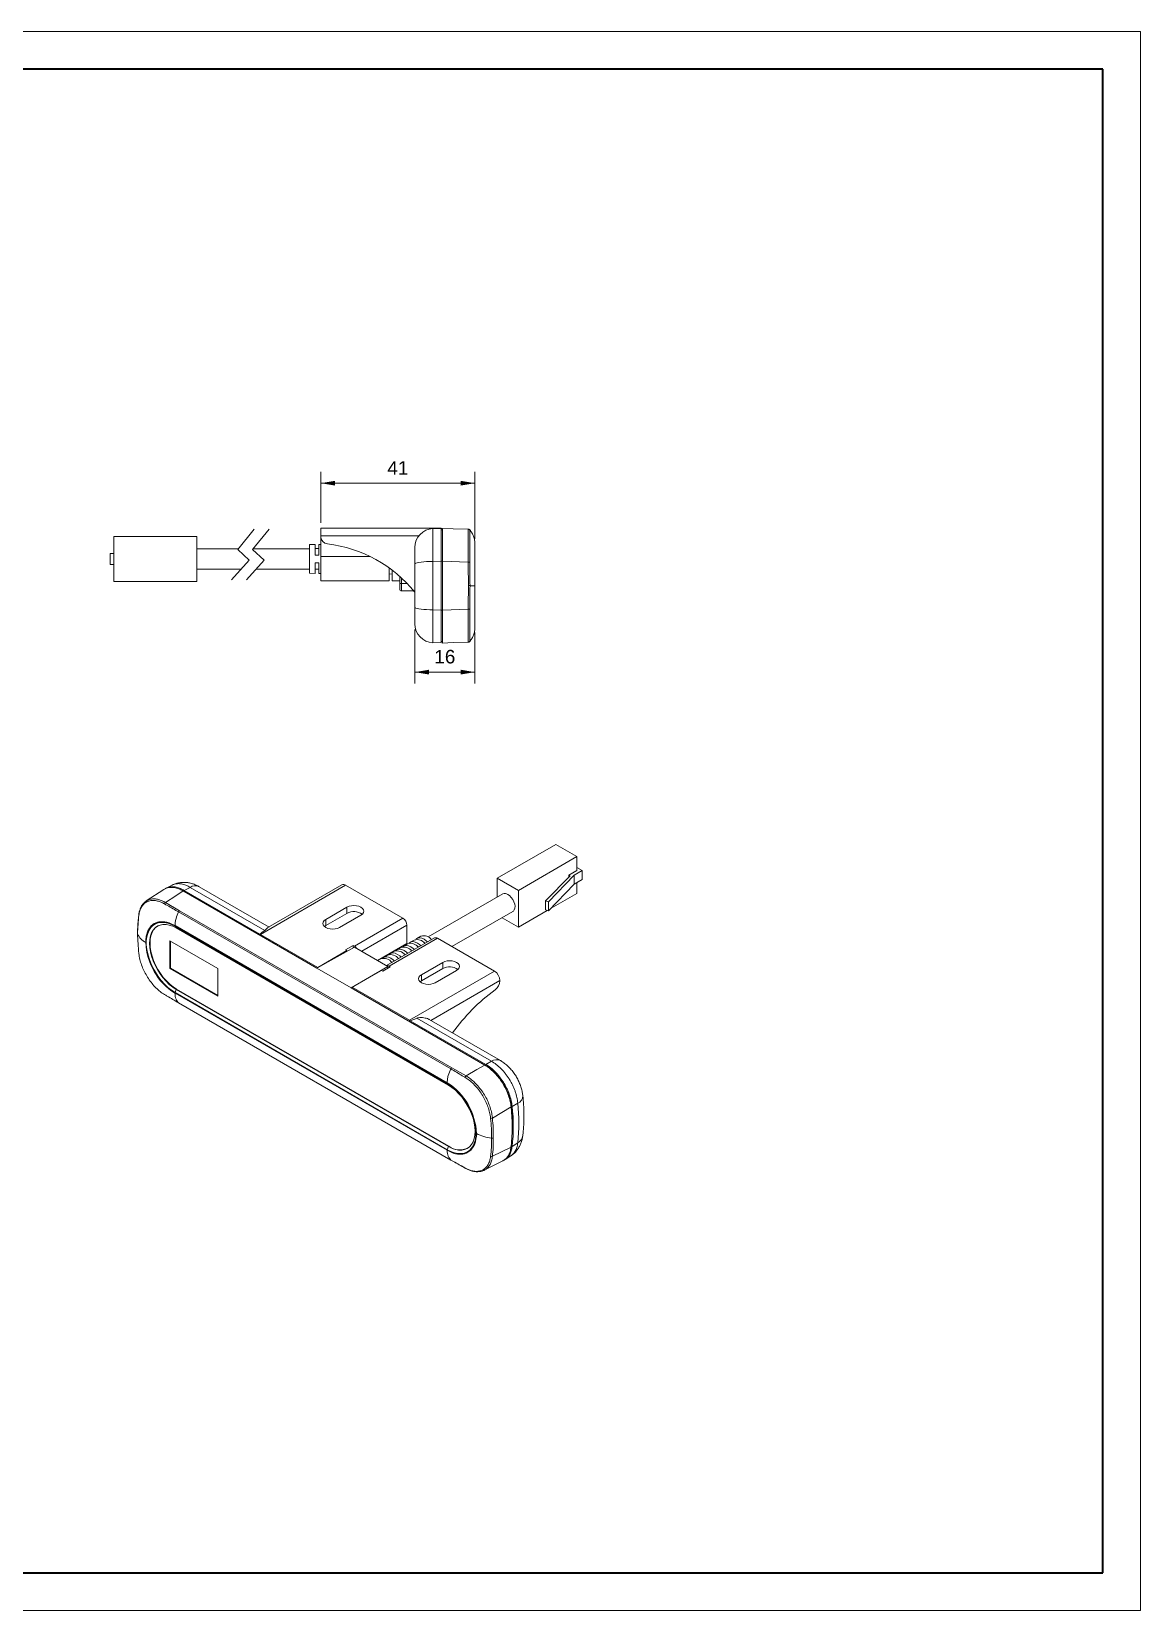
# Model space of a CAD drawing. Header units: millimetres. Extents: x -297 to 297, y -210 to 210.
# Drawn here: x 2.1 to 297, y -210 to 210 of the extents above; entities that cross this region are included whole.
import ezdxf

# ---------------------------------------------------------------- set-up
doc = ezdxf.new("R2010")
doc.units = ezdxf.units.MM
doc.layers.get('0').update_dxf_attribs({"lineweight": 20})
doc.layers.add('粗实线层', color=7, linetype='Continuous', lineweight=35)
doc.layers.add('细实线层', color=7, linetype='Continuous', lineweight=18)
doc.styles.add('标准', font='')
doc.styles.get('标准').set_extended_font_data('arial')
doc.dimstyles.new('标准$0', dxfattribs={"dimscale": 1.5, "dimtxt": 2.4, "dimasz": 2.5, "dimexe": 2, "dimexo": 1, "dimgap": 1.5, "dimtad": 1, "dimdec": 1, "dimdsep": 46, "dimtxsty": '标准', "dimcen": 2.5, "dimdle": 5, "dimclre": 256, "dimclrt": 7, "dimadec": 0, "dimazin": 0, "dimtfac": 0.714286, "dimtdec": 1, "dimtmove": 0, "dimatfit": 3, "dimfxl": 0, "dimtolj": 1, "dimarcsym": 0})

# ---------------------------------------------------------------- blocks, each defined once
blk = doc.blocks.new('*X7')
at = {"linetype": 'Continuous'}
for points in [[(79, 89.86), (82.75, 90.49), (82.75, 89.24)], [(120, 89.86), (116.25, 90.49), (116.25, 89.24)]]:
    blk.add_hatch(color=0, dxfattribs=at).paths.add_polyline_path(points, flags=0)
for p, q in [((79, 79.36), (79, 92.86)), ((120, 75.1), (120, 92.86))]:
    blk.add_line(p, q, dxfattribs=at)
at = {"color": 0, "linetype": 'Continuous'}
blk.add_line((79, 89.86), (120, 89.86), dxfattribs=at)
at = {"color": 7, "insert": (99.5, 93.92), "char_height": 3.6, "width": 9.2085, "attachment_point": 5, "style": '标准'}
blk.add_mtext('41', dxfattribs=at)
blk = doc.blocks.new('*X8')
at = {"linetype": 'Continuous'}
for points in [[(104, 39.6), (107.75, 40.23), (107.75, 38.98)], [(120, 39.6), (116.25, 40.23), (116.25, 38.98)]]:
    blk.add_hatch(color=0, dxfattribs=at).paths.add_polyline_path(points, flags=0)
for p, q in [((104, 50.93), (104, 36.6)), ((120, 50.1), (120, 36.6))]:
    blk.add_line(p, q, dxfattribs=at)
at = {"color": 0, "linetype": 'Continuous'}
blk.add_line((104, 39.6), (120, 39.6), dxfattribs=at)
at = {"color": 7, "insert": (112, 43.69), "char_height": 3.6, "width": 9.6366, "attachment_point": 5, "style": '标准'}
blk.add_mtext('16', dxfattribs=at)
blk = doc.blocks.new('$CAXA_FRAME_13B17AC1$')
at = {"layer": '粗实线层'}
for p, q in [((287, 200), (-287, 200)), ((287, -200), (287, 200)), ((-287, -200), (287, -200))]:
    blk.add_line(p, q, dxfattribs=at)
at = {"layer": '细实线层'}
for p, q in [((297, 210), (-297, 210)), ((297, -210), (297, 210)), ((-297, -210), (297, -210))]:
    blk.add_line(p, q, dxfattribs=at)

msp = doc.modelspace()

# ---------------------------------------------------------------- linework, layer by layer
at = {"color": 7, "linetype": 'Continuous', "lineweight": 15}
for p, q in [((24, 63.7), (24, 75.7)), ((24, 75.7), (46, 75.7)), ((46, 63.7), (46, 75.7)), ((79, 77.86), (111, 77.86)), ((79, 75.86), (79, 77.86)), ((105.07, 75.86), (79, 75.86)), ((79, 75.69), (79, 75.86)), ((108.83, 77.77), (111, 77.85)), ((111, 77.85), (111.4, 77.85)), ((111, 77.85), (111, 69.13)), ((111, 77.46), (111.4, 77.46)), ((111.4, 77.85), (111.4, 69.13)), ((111.4, 77.46), (111.4, 69.09)), ((57.07, 72.4), (46, 72.4)), ((76, 72.4), (61.01, 72.4)), ((77.5, 73.53), (76, 73.51)), ((76, 73.51), (76, 65.9)), ((77.5, 70.7), (77.5, 73.53)), ((78.5, 72.45), (77.5, 72.45)), ((79, 73.54), (78.5, 73.53)), ((78.5, 70.7), (78.5, 73.53)), ((79, 70.36), (79, 75.36)), ((79.03, 75.36), (79, 75.36)), ((104, 72.78), (104, 68.41)), ((120, 73.6), (120, 62.6)), ((23, 71.2), (23, 68.2)), ((24, 71.2), (23, 71.2)), ((24, 68.2), (23, 68.2)), ((77.5, 70.7), (78.5, 70.7)), ((77.5, 68.7), (77.5, 65.88)), ((78.5, 68.7), (77.5, 68.7)), ((78.5, 68.7), (78.5, 65.87)), ((79, 63.86), (79, 70.36)), ((92.13, 70.36), (79, 70.36)), ((97.2, 67.32), (97.2, 63.86)), ((104, 56.8), (104, 68.41)), ((111, 69.13), (108.83, 69.03)), ((108.83, 69.03), (108.83, 56.17)), ((111, 69.13), (111, 56.08)), ((111, 69.09), (111.4, 69.09)), ((111.4, 56.07), (111.4, 69.13)), ((118.22, 68.85), (111.4, 69.13)), ((24, 63.7), (46, 63.7)), ((46, 67), (57.83, 67)), ((61.77, 67), (76, 67)), ((76, 65.9), (77.5, 65.88)), ((77.5, 66.95), (78.5, 66.95)), ((78.5, 65.87), (79, 65.87)), ((79, 63.86), (97.2, 63.86)), ((97.2, 65.71), (98, 65.7)), ((98, 63.9), (98, 66.72)), ((98, 63.9), (100, 63.9)), ((100, 63.2), (100, 65.07)), ((100.5, 63.2), (100, 63.2)), ((100, 61.7), (100, 63.2)), ((100.5, 64.62), (100.5, 63.2)), ((100.5, 63.2), (100.5, 61.2)), ((100.5, 63.2), (101.94, 63.2)), ((103.5, 61.2), (100.5, 61.2)), ((103.5, 61.2), (103.5, 61.47)), ((118.69, 62.6), (120, 62.6)), ((120, 51.6), (120, 62.6)), ((104, 56.8), (104, 52.43)), ((108.83, 56.17), (111, 56.08)), ((111, 56.12), (111.4, 56.12)), ((111, 56.08), (111, 47.36)), ((111.4, 56.07), (118.22, 56.36)), ((111.4, 56.07), (111.4, 47.35)), ((111, 47.36), (108.83, 47.44)), ((111, 47.75), (111.4, 47.75)), ((141.48, -6.21), (125.93, -15.19)), ((141.48, -6.21), (147.14, -9.47)), ((147.14, -9.47), (131.58, -18.45)), ((147.14, -9.47), (147.14, -13.15)), ((147.14, -12.33), (148.55, -13.15)), ((125.93, -15.19), (131.58, -18.45)), ((125.93, -20.23), (125.93, -15.19)), ((138.73, -21.21), (145.37, -14.57)), ((146.43, -14.37), (139.61, -21.49)), ((145.02, -14.37), (147.14, -13.15)), ((145.02, -14.37), (145.02, -14.93)), ((145.37, -14.57), (145.02, -14.37)), ((148.55, -13.15), (146.43, -14.37)), ((146.43, -14.37), (146.43, -16.82)), ((148.55, -15.59), (146.43, -16.82)), ((147.14, -16.41), (147.14, -19.27)), ((148.55, -13.15), (148.55, -15.59)), ((37.26, -18.22), (32.6, -21.27)), ((39.49, -17.04), (37.86, -17.86)), ((42.68, -18.76), (42.01, -18.44)), ((42.41, -18.61), (77.98, -39.15)), ((42.68, -18.76), (42.67, -18.76)), ((77.99, -39.14), (42.68, -18.76)), ((44.27, -17.65), (42.69, -18.45)), ((62.83, -30.07), (42.69, -18.45)), ((64.11, -29.1), (44.27, -17.65)), ((65.23, -28.2), (46.65, -17.47)), ((85.62, -17.1), (62.99, -30.16)), ((84.62, -17), (64.94, -28.36)), ((85.62, -17.1), (100.82, -25.87)), ((127.4, -19.38), (107.53, -30.85)), ((131.58, -18.45), (131.58, -28.25)), ((146.43, -16.82), (139.61, -23.94)), ((147.14, -19.27), (140.3, -23.22)), ((30.59, -24.98), (30.59, -24.97)), ((37.73, -21.68), (41.45, -23.87)), ((113.59, -65.97), (41.18, -24.17)), ((41.45, -23.87), (113.84, -65.66)), ((85.97, -22.93), (80.32, -26.2)), ((80.32, -27.83), (85.97, -24.57)), ((83.99, -28.32), (89.65, -25.06)), ((85.97, -24.57), (85.97, -22.93)), ((113.89, -33.42), (130.1, -24.06)), ((139.25, -23.83), (131.58, -28.25)), ((139.61, -21.49), (138.73, -21.21)), ((138.73, -21.21), (138.73, -23.66)), ((139.61, -23.94), (138.73, -23.66)), ((139.61, -21.49), (139.61, -23.94)), ((35.75, -27.86), (35.65, -27.92)), ((40.23, -27.84), (112.63, -69.64)), ((40.23, -28), (112.63, -69.8)), ((40.23, -28), (40.55, -28.46)), ((112.96, -70.26), (40.55, -28.46)), ((79.97, -28.08), (80.32, -27.83)), ((80.32, -27.83), (80.32, -26.2)), ((87.95, -33.3), (100.82, -25.87)), ((101.88, -27.71), (89.88, -34.64)), ((101.88, -27.71), (101.88, -32.61)), ((131.58, -28.25), (127.21, -25.73)), ((51.61, -39.23), (38.88, -31.88)), ((38.88, -31.88), (38.88, -39.23)), ((39.02, -31.96), (39.02, -39.15)), ((62.99, -30.16), (78.2, -38.94)), ((87.94, -33.52), (77.98, -39.15)), ((87.6, -33.1), (85.62, -34.24)), ((87.95, -33.3), (87.6, -33.1)), ((87.6, -33.1), (87.6, -33.71)), ((87.94, -33.52), (96.88, -38.69)), ((94.12, -37.09), (101.88, -32.61)), ((109.27, -31.11), (96.51, -38.47)), ((110.02, -31.18), (97.15, -38.61)), ((102.09, -32.66), (101.03, -33.26)), ((101.88, -32.61), (101.89, -32.78)), ((103.87, -31.66), (102.8, -32.26)), ((105.65, -30.66), (104.58, -31.26)), ((110.02, -31.18), (125.22, -39.96)), ((78.2, -38.94), (85.97, -34.45)), ((85.62, -34.24), (85.97, -34.45)), ((85.97, -34.63), (85.97, -34.45)), ((94.98, -36.67), (94.17, -37.12)), ((96.76, -35.67), (95.69, -36.27)), ((98.54, -34.67), (97.47, -35.27)), ((100.31, -33.66), (99.25, -34.27)), ((111.43, -37.63), (105.77, -40.9)), ((111.43, -39.26), (111.43, -37.63)), ((39.02, -39.15), (38.88, -39.23)), ((38.88, -39.23), (51.61, -46.58)), ((39.02, -39.15), (51.61, -46.42)), ((51.61, -46.58), (51.61, -39.23)), ((77.98, -39.15), (87.04, -44.37)), ((78.2, -38.94), (78.2, -39.03)), ((96.88, -38.69), (87.04, -44.37)), ((95.17, -39.75), (87.39, -44.24)), ((95.17, -39.75), (95.52, -39.96)), ((95.52, -39.96), (97.5, -38.81)), ((96.88, -38.69), (96.88, -39.17)), ((97.5, -38.81), (97.15, -38.61)), ((102.59, -53.02), (125.22, -39.96)), ((105.77, -42.53), (111.43, -39.26)), ((105.77, -42.53), (105.77, -40.9)), ((109.45, -43.02), (115.11, -39.75)), ((40.55, -44.81), (40.23, -45.64)), ((112.63, -87.44), (40.23, -45.64)), ((40.23, -45.8), (112.63, -87.6)), ((40.66, -44.75), (40.55, -44.81)), ((40.55, -44.81), (112.96, -86.61)), ((40.65, -44.74), (113.06, -86.54)), ((87.04, -44.37), (122.61, -64.91)), ((87.38, -44.57), (87.39, -44.57)), ((87.39, -44.57), (87.39, -44.24)), ((87.39, -44.24), (102.59, -53.02)), ((122.91, -65.07), (87.39, -44.57)), ((105.43, -42.77), (105.77, -42.53)), ((126.63, -42.41), (108.24, -53.03)), ((126.63, -42.41), (126.63, -42.55)), ((41.18, -48.38), (113.59, -90.18)), ((41.2, -48.39), (113.62, -90.2)), ((122.9, -64.75), (102.76, -53.13)), ((124.39, -63.9), (104.55, -52.45)), ((126.76, -63.72), (107.86, -52.81)), ((113.84, -65.66), (117.63, -67.8)), ((122.9, -64.75), (124.39, -63.9)), ((131.4, -75.08), (129.91, -75.92)), ((129.62, -76.08), (124.66, -79.01)), ((112.96, -86.61), (112.63, -87.44)), ((113.06, -86.55), (112.96, -86.61)), ((118.06, -87.04), (118.16, -86.98)), ((124.66, -89.2), (129.62, -86.74)), ((129.49, -87.05), (129.63, -86.39)), ((129.91, -86.57), (131.4, -85.58)), ((122.47, -92.89), (127.43, -90.39)), ((128.05, -90.04), (129.58, -89.04))]:
    msp.add_line(p, q, dxfattribs=at)
at = {"color": 7}
for p, q in [((61.29, 77.66), (56.92, 72.22)), ((65.23, 77.66), (60.87, 72.22)), ((56.92, 72.22), (59.97, 69.4)), ((60.87, 72.22), (63.91, 69.4)), ((59.97, 69.4), (55.3, 64.18)), ((63.91, 69.4), (59.24, 64.18))]:
    msp.add_line(p, q, dxfattribs=at)
at = {"color": 7, "linetype": 'Continuous', "lineweight": 15}
for points in [[(111.4, 77.85), (114.24, 77.76), (118.23, 77.62)], [(108.83, 69.03), (107.98, 69.02), (107.16, 68.99), (106.4, 68.94), (105.71, 68.88), (105.12, 68.8), (104.64, 68.71), (104.29, 68.62), (104.07, 68.51), (104, 68.41)], [(108.83, 56.17), (107.98, 56.19), (107.16, 56.22), (106.4, 56.26), (105.71, 56.33), (105.12, 56.41), (104.64, 56.49), (104.29, 56.59), (104.07, 56.69), (104, 56.8)], [(118.23, 47.59), (114.24, 47.45), (111.4, 47.35)], [(42.41, -18.61), (40.47, -19.88), (37.73, -21.68)], [(128.75, -19.51), (129.23, -19.86), (129.67, -20.32), (130.06, -20.87), (130.37, -21.47), (130.57, -22.08), (130.66, -22.68), (130.63, -23.21), (130.48, -23.65), (130.23, -23.97), (130.1, -24.06)], [(89.65, -25.06), (90.06, -24.75), (90.32, -24.38), (90.41, -24), (90.32, -23.61), (90.06, -23.25), (89.65, -22.93), (89.11, -22.7), (88.49, -22.55), (87.81, -22.49), (87.14, -22.55), (86.51, -22.7), (85.97, -22.93)], [(40.23, -27.84), (39.39, -27.41), (38.65, -27.12), (38.02, -26.93), (37.53, -26.84), (37.06, -26.79), (36.6, -26.78), (36.09, -26.83), (35.61, -26.93), (35.15, -27.09), (34.72, -27.3), (33.93, -27.91), (33.3, -28.74), (33.08, -29.15), (32.89, -29.6), (32.74, -30.07), (32.58, -30.78), (32.48, -31.53), (32.45, -32.33)], [(40.23, -45.64), (39.27, -45.02), (38.33, -44.27), (37.41, -43.4), (36.55, -42.43), (35.74, -41.37), (35, -40.23), (34.34, -39.05), (33.78, -37.83), (33.32, -36.59), (32.96, -35.35), (32.72, -34.14), (32.6, -32.98), (32.6, -31.87), (32.72, -30.84), (32.96, -29.9), (33.32, -29.08), (33.78, -28.37), (34.34, -27.8), (35, -27.38), (35.74, -27.1), (36.55, -26.97), (37.41, -27), (38.33, -27.18), (39.27, -27.52), (40.23, -28)], [(40.55, -28.46), (39.62, -28), (38.72, -27.68), (37.84, -27.52), (37.01, -27.52), (36.24, -27.67), (35.54, -27.97), (34.93, -28.42), (34.42, -29.01), (34.01, -29.73), (33.71, -30.57), (33.53, -31.52), (33.47, -32.55), (33.53, -33.65), (33.71, -34.8), (34.01, -35.99), (34.42, -37.18), (34.93, -38.37), (35.54, -39.53), (36.24, -40.63), (37.01, -41.67), (37.84, -42.62), (38.72, -43.47), (39.62, -44.2), (40.55, -44.81)], [(35.8, -27.84), (35.65, -27.92), (35.04, -28.37), (34.53, -28.96), (34.12, -29.68), (33.82, -30.52), (33.64, -31.46), (33.58, -32.5), (33.64, -33.6), (33.82, -34.75), (34.12, -35.93), (34.53, -37.12), (35.04, -38.31), (35.65, -39.46), (36.34, -40.57), (37.11, -41.61), (37.94, -42.56), (38.82, -43.41), (39.73, -44.14), (40.65, -44.74)], [(80.32, -26.2), (79.9, -26.51), (79.65, -26.87), (79.56, -27.26), (79.65, -27.65), (79.9, -28.01), (80.32, -28.32), (80.86, -28.56), (81.48, -28.71), (82.16, -28.76), (82.83, -28.71), (83.46, -28.56), (83.99, -28.32)], [(100.7, -33.52), (100.85, -33.38), (101.28, -33.15), (101.79, -33.09), (102.35, -33.19), (102.95, -33.46), (103.54, -33.88), (103.9, -34.21)], [(102.48, -32.52), (102.63, -32.38), (103.06, -32.15), (103.57, -32.09), (104.13, -32.19), (104.71, -32.46), (105.3, -32.87), (105.65, -33.19)], [(104.26, -31.52), (104.41, -31.37), (104.84, -31.15), (105.34, -31.09), (105.9, -31.19), (106.48, -31.46), (107.06, -31.87), (107.41, -32.18)], [(105.02, -33.56), (104.97, -33.52), (104.63, -33.31)], [(106.79, -32.54), (106.74, -32.5), (106.35, -32.26)], [(95.37, -36.52), (95.51, -36.39), (95.95, -36.16), (96.46, -36.09), (97.04, -36.2), (97.64, -36.47), (98.25, -36.89), (98.63, -37.25)], [(97.14, -35.52), (97.29, -35.39), (97.72, -35.16), (98.24, -35.09), (98.81, -35.2), (99.41, -35.47), (100.01, -35.89), (100.38, -36.23)], [(97.95, -37.64), (97.9, -37.6), (97.81, -37.54)], [(98.92, -34.52), (99.07, -34.38), (99.5, -34.15), (100.01, -34.09), (100.58, -34.2), (101.18, -34.46), (101.77, -34.88), (102.14, -35.22)], [(99.72, -36.62), (99.67, -36.58), (99.51, -36.48)], [(101.49, -35.6), (101.44, -35.56), (101.22, -35.42)], [(103.25, -34.58), (103.2, -34.54), (102.93, -34.36)], [(115.11, -39.75), (115.52, -39.44), (115.78, -39.08), (115.87, -38.69), (115.78, -38.3), (115.52, -37.94), (115.11, -37.63), (114.57, -37.39), (113.94, -37.24), (113.27, -37.19), (112.6, -37.24), (111.97, -37.39), (111.43, -37.63)], [(105.77, -40.9), (105.36, -41.21), (105.1, -41.57), (105.01, -41.96), (105.1, -42.35), (105.36, -42.71), (105.77, -43.02), (106.31, -43.26), (106.94, -43.41), (107.61, -43.46), (108.29, -43.41), (108.91, -43.26), (109.45, -43.02)], [(117.63, -67.8), (120.54, -66.11), (122.61, -64.91)], [(112.63, -69.8), (113.59, -70.43), (114.53, -71.18), (115.44, -72.05), (116.31, -73.02), (117.12, -74.08), (117.86, -75.21), (118.52, -76.4), (119.08, -77.62), (119.54, -78.86), (119.9, -80.09), (120.13, -81.3), (120.25, -82.47), (120.25, -83.58), (120.13, -84.61), (119.9, -85.54), (119.54, -86.37), (119.08, -87.07), (118.52, -87.64), (117.86, -88.07), (117.12, -88.35), (116.31, -88.47), (115.44, -88.44), (114.53, -88.26), (113.59, -87.92), (112.63, -87.44)], [(112.96, -86.61), (113.88, -87.07), (114.79, -87.39), (115.66, -87.55), (116.49, -87.56), (117.26, -87.41), (117.96, -87.1), (118.57, -86.65), (119.08, -86.06), (119.49, -85.34), (119.79, -84.5), (119.97, -83.55), (120.03, -82.52), (119.97, -81.42), (119.79, -80.27), (119.49, -79.08), (119.08, -77.89), (118.57, -76.7), (117.96, -75.55), (117.26, -74.44), (116.49, -73.4), (115.66, -72.45), (114.79, -71.6), (113.88, -70.87), (112.96, -70.26)], [(112.63, -87.6), (113.47, -88.04), (114.21, -88.33), (114.84, -88.51), (115.33, -88.6), (115.8, -88.65), (116.25, -88.66), (116.77, -88.62), (117.25, -88.52), (117.71, -88.36), (118.14, -88.14), (118.93, -87.53), (119.56, -86.71), (119.78, -86.29), (119.97, -85.85), (120.12, -85.37), (120.28, -84.66), (120.38, -83.91), (120.41, -83.11)]]:
    msp.add_lwpolyline(points, dxfattribs=at)
at = {"color": 7, "linetype": 'Continuous'}
msp.add_lwpolyline([(40.23, -27.84), (38.71, -27.14), (37.25, -26.81), (35.9, -26.86), (34.73, -27.3), (33.76, -28.1), (33.04, -29.24), (32.6, -30.67), (32.45, -32.33)], dxfattribs=at)
at = {"color": 7, "linetype": 'Continuous', "lineweight": 15}
for centre, radius, start, end in [((81, 75.69), 2, 180, 263.3554), ((109, 72.78), 5, 92, 180), ((118.21, 77.12), 0.5, 29.774, 87.9998), ((76.72, 38.94), 35, 38.7883, 83.3554), ((118.27, 66.58), 2.27, 80.64, 91.4172), ((100.5, 61.7), 0.5, 180, 270), ((103.5, 60.7), 0.5, 51.5315, 90), ((103.5, 60.7), 0.5, 0, 26.6751), ((118.27, 58.63), 2.27, 268.5828, 279.36), ((109, 52.43), 5, 180, 268), ((118.21, 48.09), 0.5, 272.0002, 330.226), ((45.62, -19.68), 2.44, 65.0348, 123.5707), ((85.04, -17.91), 1.01, 54.3824, 114.3072), ((127.97, -20.55), 1.3, 52.8951, 115.7944), ((30.81, -24.99), 0.223, 175.9599, 205.3705), ((38.16, -22.32), 0.774, 123.6044, 159.5441), ((87.79, -27.84), 3.74, 53.9523, 119.0786), ((99.58, -27.82), 2.31, 2.6055, 57.3945), ((34.55, -28.2), 4.64, 203.0474, 243.0674), ((49.26, -31.61), 16.83, 182.4713, 237.5287), ((62.13, -31.65), 1.72, 59.9082, 66.1459), ((86.86, -35.08), 2.09, 34.7213, 58.2896), ((101.09, -36.14), 2.6, 36.0691, 107.4794), ((102.87, -35.12), 2.58, 36.2147, 107.496), ((104.64, -34.1), 2.56, 36.3625, 107.5127), ((106.41, -33.09), 2.55, 36.6174, 107.4246), ((109.58, -31.79), 0.754, 54.3825, 114.307), ((95.77, -39.2), 2.65, 35.6435, 107.4317), ((97.55, -38.18), 2.63, 35.7835, 107.4473), ((99.32, -37.16), 2.61, 35.9253, 107.4632), ((96.69, -39.28), 0.816, 55.6196, 101.1232), ((113.25, -42.53), 3.74, 53.9523, 119.0786), ((123.56, -42.55), 3.07, 2.6054, 57.3945), ((154.63, -85), 49.64, 126.1019, 144.8067), ((123.52, -42.39), 3.12, 306.6847, 357.1546), ((101.56, -54.8), 2.05, 54.3804, 59.9234), ((125.73, -65.93), 2.44, 64.9884, 123.5745), ((103.6, -83.84), 16.83, 2.4713, 57.5287), ((118.08, -68.45), 0.781, 124.3996, 159.9567), ((130.52, -73.04), 2.22, 293.2337, 357.7143), ((83.53, -80.33), 48.15, 353.7397, 6.2603), ((124.25, -78.19), 0.912, 264.6653, 296.1562), ((81.7, -81.41), 48.22, 353.651, 6.349), ((79.33, -81.22), 50.6, 357.7101, 6.1608), ((81.98, -81.25), 48.22, 353.6588, 6.3412), ((125.53, -73.75), 10.68, 241.3338, 264.0734), ((130.16, -83.29), 2.61, 298.3674, 350.9058), ((115.94, -82.8), 4.72, 232.373, 298.5973), ((117.48, -92.19), 0.171, 213.8556, 242.2808), ((124.36, -88.58), 0.686, 253.9929, 295.7131)]:
    msp.add_arc(centre, radius, start, end, dxfattribs=at)
for centre, start_param, end_param in [((103.21, -8.58), 2.859337, 3.042054), ((142.81, -31.44), 3.278567, 3.461285)]:
    msp.add_ellipse(centre, major_axis=(40.52, 21.73), ratio=0.030192, start_param=start_param, end_param=end_param, dxfattribs=at)
for points, knots in [([(108.83, 77.77), (108.82, 77.77), (108.81, 77.72), (108.8, 77.56), (108.8, 77.49), (108.79, 77.33), (108.79, 77.23), (108.78, 76.91), (108.78, 76.65), (108.77, 76.19), (108.77, 76.02), (108.77, 75.67), (108.77, 75.48), (108.77, 74.88), (108.77, 74.44), (108.77, 73.74), (108.78, 73.49), (108.78, 72.99), (108.78, 72.72), (108.79, 71.93), (108.8, 71.38), (108.81, 70.23), (108.82, 69.64), (108.83, 69.03)], [0, 0, 0, 0, 335.201649, 335.201649, 502.802473, 502.802473, 670.403297, 670.403297, 1005.604946, 1005.604946, 1173.20577, 1173.20577, 1340.806594, 1340.806594, 1676.008243, 1676.008243, 1843.609067, 1843.609067, 2011.209892, 2011.209892, 2346.41154, 2346.41154, 2681.613189, 2681.613189, 2681.613189, 2681.613189]), ([(118.22, 68.85), (118.21, 69.4), (118.21, 70.51), (118.2, 72.08), (118.2, 73.53), (118.2, 74.8), (118.2, 75.87), (118.21, 76.71), (118.21, 77.26), (118.22, 77.56), (118.23, 77.6), (118.23, 77.62)], [0, 0, 0, 0, 273.377002, 546.751919, 820.152529, 1093.552079, 1362.806083, 1635.942332, 1909.079452, 2128.322819, 2347.566964, 2347.566964, 2347.566964, 2347.566964]), ([(118.65, 77.43), (118.63, 77.45), (118.58, 77.51), (118.49, 77.56), (118.39, 77.6), (118.31, 77.61), (118.28, 77.61)], [0, 0, 0, 0, 287.71824, 575.43927, 863.157409, 1150.876558, 1150.876558, 1150.876558, 1150.876558]), ([(118.64, 77.36), (118.64, 77.34), (118.64, 77.3), (118.64, 77), (118.63, 76.47), (118.63, 75.65), (118.63, 74.6), (118.63, 73.37), (118.63, 71.97), (118.64, 70.44), (118.64, 69.36), (118.64, 68.82)], [0, 0, 0, 0, 221.742162, 447.433298, 721.783432, 1003.951041, 1277.991456, 1552.346832, 1834.50937, 2109.154564, 2391.565613, 2391.565613, 2391.565613, 2391.565613]), ([(118.65, 77.43), (118.65, 77.43), (118.65, 77.43), (118.64, 77.4), (118.64, 77.38), (118.64, 77.36)], [0, 0, 0, 0, 0.010311, 172.977681, 917.290391, 917.290391, 917.290391, 917.290391]), ([(118.65, 77.43), (118.84, 77.17), (119.23, 76.64), (119.65, 75.71), (119.95, 74.7), (119.98, 73.97), (120, 73.6)], [0, 0, 0, 0, 270.403148, 540.806275, 843.345243, 1145.88419, 1145.88419, 1145.88419, 1145.88419]), ([(118.29, 62.62), (118.27, 63.65), (118.23, 65.74), (118.22, 67.81), (118.22, 68.85)], [0, 0, 0, 0, 316.589872, 634.440111, 634.440111, 634.440111, 634.440111]), ([(118.64, 68.82), (118.64, 67.79), (118.64, 65.72), (118.68, 63.64), (118.69, 62.6), (118.69, 62.6)], [0, 0, 0, 0, 314.531938, 630.301667, 630.307737, 630.307737, 630.307737, 630.307737]), ([(118.22, 56.36), (118.22, 57.4), (118.23, 59.48), (118.27, 61.57), (118.29, 62.62)], [0, 0, 0, 0, 315.862828, 632.95031, 632.95031, 632.95031, 632.95031]), ([(118.69, 62.6), (118.67, 62.6), (118.62, 62.61), (118.52, 62.61), (118.41, 62.61), (118.33, 62.61), (118.29, 62.62)], [0, 0, 0, 0, 283.294692, 566.593349, 849.891783, 1133.191464, 1133.191464, 1133.191464, 1133.191464]), ([(118.69, 62.6), (118.69, 62.6), (118.68, 61.57), (118.64, 59.49), (118.64, 57.43), (118.64, 56.39)], [0, 0, 0, 0, 0.006057, 313.837471, 629.020627, 629.020627, 629.020627, 629.020627]), ([(108.83, 56.17), (108.82, 55.57), (108.81, 54.99), (108.8, 54.13), (108.8, 53.85), (108.79, 53.29), (108.79, 53.02), (108.78, 52.22), (108.78, 51.72), (108.77, 51.01), (108.77, 50.78), (108.77, 50.35), (108.77, 50.13), (108.77, 49.54), (108.77, 49.18), (108.77, 48.72), (108.78, 48.57), (108.78, 48.31), (108.78, 48.19), (108.79, 47.87), (108.8, 47.71), (108.81, 47.49), (108.82, 47.44), (108.83, 47.44)], [0, 0, 0, 0, 321.439931, 321.439931, 482.159896, 482.159896, 642.879862, 642.879862, 964.319793, 964.319793, 1125.039758, 1125.039758, 1285.759724, 1285.759724, 1607.199655, 1607.199655, 1767.91962, 1767.91962, 1928.639586, 1928.639586, 2250.079517, 2250.079517, 2571.519448, 2571.519448, 2571.519448, 2571.519448]), ([(118.23, 47.59), (118.23, 47.62), (118.22, 47.68), (118.21, 48.11), (118.2, 48.8), (118.2, 49.74), (118.2, 50.91), (118.2, 52.26), (118.2, 53.77), (118.21, 55.15), (118.21, 56.04), (118.22, 56.36)], [0, 0, 0, 0, 275.450011, 550.898295, 826.370837, 1101.843006, 1377.049731, 1652.256585, 1927.288741, 2202.322807, 2364.485094, 2364.485094, 2364.485094, 2364.485094]), ([(118.64, 56.39), (118.64, 56.07), (118.64, 55.23), (118.63, 53.88), (118.63, 52.42), (118.63, 51.1), (118.63, 49.97), (118.63, 49.05), (118.63, 48.38), (118.64, 47.94), (118.64, 47.88), (118.64, 47.84)], [0, 0, 0, 0, 160.317302, 428.18229, 703.606185, 971.41578, 1246.84002, 1515.100024, 1791.046044, 2059.796235, 2336.126234, 2336.126234, 2336.126234, 2336.126234]), ([(118.65, 47.78), (118.84, 48.04), (119.23, 48.57), (119.65, 49.49), (119.95, 50.51), (119.98, 51.24), (120, 51.6)], [0, 0, 0, 0, 269.200499, 538.400977, 839.594368, 1140.787738, 1140.787738, 1140.787738, 1140.787738]), ([(118.28, 47.59), (118.31, 47.6), (118.39, 47.6), (118.49, 47.64), (118.58, 47.7), (118.63, 47.75), (118.65, 47.78)], [0, 0, 0, 0, 284.787565, 569.574131, 854.363558, 1139.150224, 1139.150224, 1139.150224, 1139.150224]), ([(118.64, 47.84), (118.64, 47.84), (118.64, 47.82), (118.63, 47.78), (118.65, 47.78), (118.65, 47.78)], [0, 0, 0, 0, 171.568687, 909.872376, 909.882603, 909.882603, 909.882603, 909.882603]), ([(46.65, -17.49), (46.54, -17.42), (46.12, -17.16), (45.35, -16.83), (44.36, -16.52), (43.37, -16.34), (42.38, -16.3), (41.42, -16.39), (40.47, -16.63), (39.82, -16.85), (39.5, -17.04), (39.49, -17.05)], [0, 0, 0, 0, 61.680856, 235.9785, 403.765019, 565.790075, 724.65393, 880.061811, 1032.39024, 1198.673786, 1208.365772, 1208.365772, 1208.365772, 1208.365772]), ([(44.27, -17.65), (43.89, -17.44), (43.11, -17.02), (41.96, -16.7), (40.88, -16.64), (40.05, -16.76), (39.63, -17), (39.5, -17.07)], [0, 0, 0, 0, 150.673011, 305.710439, 456.414019, 611.486326, 681.648289, 681.648289, 681.648289, 681.648289]), ([(32.58, -21.31), (32.66, -21.25), (32.98, -20.99), (33.71, -20.76), (34.73, -20.66), (35.77, -20.83), (36.78, -21.17), (37.41, -21.51), (37.73, -21.68)], [0, 0, 0, 0, 47.05884, 199.646319, 354.433885, 509.221943, 633.468166, 757.714828, 757.714828, 757.714828, 757.714828]), ([(42.41, -18.61), (42.01, -18.4), (41.22, -17.99), (40.06, -17.68), (38.97, -17.62), (38.02, -17.78), (37.5, -18.09), (37.27, -18.23)], [0, 0, 0, 0, 137.594765, 275.188802, 412.787178, 550.385751, 666.2206, 666.2206, 666.2206, 666.2206]), ([(37.53, -18.09), (37.61, -18.03), (37.95, -17.76), (38.69, -17.54), (39.72, -17.44), (40.85, -17.63), (41.85, -17.99), (42.47, -18.33), (42.69, -18.45)], [0, 0, 0, 0, 50.985467, 213.799345, 376.613682, 539.407485, 702.201686, 792.864807, 792.864807, 792.864807, 792.864807]), ([(30.6, -24.97), (30.56, -25.3), (30.44, -26.21), (30.35, -27.82), (30.27, -29.18), (30.26, -29.96), (30.26, -30)], [0, 0, 0, 0, 109.554599, 303.976434, 534.502676, 544.777906, 544.777906, 544.777906, 544.777906]), ([(30.61, -25.09), (30.53, -25.88), (30.37, -27.47), (30.29, -29.16), (30.28, -30.01), (30.28, -30.01)], [0, 0, 0, 0, 153.547567, 307.699396, 307.702359, 307.702359, 307.702359, 307.702359]), ([(32.56, -21.3), (32.39, -21.42), (32.02, -21.69), (31.55, -22.24), (31.14, -22.93), (30.84, -23.72), (30.66, -24.41), (30.61, -24.86), (30.6, -24.98)], [0, 0, 0, 0, 116.851628, 255.566256, 395.882207, 536.973743, 681.239585, 736.59747, 736.59747, 736.59747, 736.59747]), ([(37.43, -22.05), (37.13, -21.89), (36.51, -21.56), (35.52, -21.24), (34.51, -21.09), (33.51, -21.18), (32.63, -21.52), (31.87, -22.09), (31.26, -22.89), (30.82, -23.89), (30.68, -24.69), (30.61, -25.09)], [0, 0, 0, 0, 101.008729, 202.012165, 327.641847, 453.268017, 576.997444, 702.624623, 828.253381, 954.001441, 1079.752627, 1079.752627, 1079.752627, 1079.752627]), ([(41.18, -24.17), (41.18, -24.17), (40.95, -24.03), (39.71, -23.33), (38.45, -22.62), (37.43, -22.05)], [0, 0, 0, 0, 0.005307, 89.031826, 472.130496, 472.130496, 472.130496, 472.130496]), ([(41.18, -24.17), (40.92, -24.76), (40.53, -25.68), (40.27, -26.93), (40.24, -27.54), (40.23, -27.84)], [0, 0, 0, 0, 226.074356, 352.952142, 479.829918, 479.829918, 479.829918, 479.829918]), ([(41.18, -24.17), (41.2, -24.14), (41.23, -24.07), (41.3, -23.99), (41.37, -23.92), (41.42, -23.88), (41.45, -23.87)], [0, 0, 0, 0, 157.835792, 315.673114, 473.508851, 631.345141, 631.345141, 631.345141, 631.345141]), ([(64.11, -29.1), (64.28, -28.96), (64.6, -28.68), (64.79, -28.43), (64.92, -28.39), (64.95, -28.37)], [0, 0, 0, 0, 321.827611, 614.980275, 697.608389, 697.608389, 697.608389, 697.608389]), ([(30.28, -30.01), (30.28, -30.01), (30.29, -30.85), (30.37, -32.56), (30.53, -34.34), (30.61, -35.23)], [0, 0, 0, 0, 0.003228, 167.263191, 335.243579, 335.243579, 335.243579, 335.243579]), ([(30.61, -35.23), (30.65, -35.51), (30.75, -36.27), (31.07, -37.55), (31.6, -39.04), (32.3, -40.52), (33.14, -41.93), (34.1, -43.24), (35.16, -44.4), (36.28, -45.41), (37.05, -45.91), (37.43, -46.16)], [0, 0, 0, 0, 95.705668, 257.865201, 420.02129, 582.163575, 744.304193, 906.734001, 1069.165927, 1231.849929, 1394.549464, 1394.549464, 1394.549464, 1394.549464]), ([(37.43, -46.16), (37.67, -46.29), (38.92, -47.03), (40.18, -47.78), (41.18, -48.38), (41.18, -48.38)], [0, 0, 0, 0, 116.697907, 618.878672, 618.885629, 618.885629, 618.885629, 618.885629]), ([(41.18, -48.38), (40.92, -48.08), (40.53, -47.62), (40.27, -46.67), (40.24, -46.09), (40.23, -45.8)], [0, 0, 0, 0, 296.219959, 462.464963, 628.709956, 628.709956, 628.709956, 628.709956]), ([(107.85, -52.83), (107.77, -52.78), (107.42, -52.55), (106.4, -52.31), (105.27, -52.22), (104.69, -52.4), (104.55, -52.45)], [0, 0, 0, 0, 158.663902, 740.355312, 1350.702572, 1545.259486, 1545.259486, 1545.259486, 1545.259486]), ([(113.59, -65.97), (113.33, -66.56), (112.93, -67.48), (112.67, -68.73), (112.65, -69.34), (112.63, -69.64)], [0, 0, 0, 0, 622.689294, 972.155902, 1321.622486, 1321.622486, 1321.622486, 1321.622486]), ([(117.34, -68.18), (117.11, -68.04), (115.86, -67.31), (114.62, -66.54), (113.59, -65.97), (113.59, -65.97)], [0, 0, 0, 0, 252.157985, 1337.257914, 1337.272945, 1337.272945, 1337.272945, 1337.272945]), ([(113.59, -65.97), (113.6, -65.93), (113.64, -65.87), (113.7, -65.79), (113.77, -65.71), (113.82, -65.68), (113.84, -65.66)], [0, 0, 0, 0, 434.194781, 868.393402, 1302.590074, 1736.78635, 1736.78635, 1736.78635, 1736.78635]), ([(129.62, -76.08), (129.55, -75.58), (129.41, -74.6), (128.95, -73.05), (128.33, -71.52), (127.54, -70.02), (126.62, -68.61), (125.58, -67.33), (124.45, -66.22), (123.45, -65.42), (122.83, -65.04), (122.61, -64.91)], [0, 0, 0, 0, 459.521182, 919.041009, 1378.575064, 1838.10842, 2297.398765, 2756.688349, 3215.920806, 3675.154815, 3930.485253, 3930.485253, 3930.485253, 3930.485253]), ([(122.9, -64.75), (123.33, -65), (123.75, -65.29), (124.37, -65.78), (124.58, -65.95), (124.99, -66.32), (125.19, -66.51), (125.79, -67.12), (126.17, -67.56), (126.72, -68.25), (126.89, -68.48), (127.24, -68.97), (127.4, -69.22), (127.88, -69.99), (128.17, -70.51), (128.57, -71.31), (128.69, -71.58), (128.93, -72.13), (129.04, -72.41), (129.34, -73.23), (129.5, -73.78), (129.76, -74.86), (129.85, -75.4), (129.91, -75.92)], [0, 0, 0, 0, 585.143134, 585.143134, 877.7147, 877.7147, 1170.286267, 1170.286267, 1755.429401, 1755.429401, 2048.000967, 2048.000967, 2340.572534, 2340.572534, 2925.715668, 2925.715668, 3218.287234, 3218.287234, 3510.858801, 3510.858801, 4096.001935, 4096.001935, 4681.145068, 4681.145068, 4681.145068, 4681.145068]), ([(129.63, -75.79), (129.58, -75.29), (129.49, -74.78), (129.31, -74), (129.24, -73.74), (129.08, -73.22), (128.99, -72.95), (128.7, -72.16), (128.48, -71.64), (128.1, -70.87), (127.97, -70.61), (127.69, -70.11), (127.54, -69.86), (127.08, -69.12), (126.75, -68.66), (126.23, -67.99), (126.05, -67.78), (125.68, -67.36), (125.49, -67.15), (124.92, -66.57), (124.53, -66.22), (123.73, -65.59), (123.32, -65.31), (122.91, -65.07)], [0, 0, 0, 0, 597.852041, 597.852041, 896.778061, 896.778061, 1195.704082, 1195.704082, 1793.556123, 1793.556123, 2092.482143, 2092.482143, 2391.408164, 2391.408164, 2989.260205, 2989.260205, 3288.186225, 3288.186225, 3587.112246, 3587.112246, 4184.964287, 4184.964287, 4782.816328, 4782.816328, 4782.816328, 4782.816328]), ([(131.4, -75.08), (131.35, -74.55), (131.26, -74.02), (131.08, -73.21), (131.01, -72.93), (130.85, -72.38), (130.76, -72.1), (130.46, -71.27), (130.24, -70.73), (129.84, -69.92), (129.71, -69.66), (129.41, -69.13), (129.26, -68.87), (128.78, -68.1), (128.44, -67.62), (127.89, -66.93), (127.7, -66.7), (127.32, -66.26), (127.12, -66.05), (126.51, -65.45), (126.1, -65.09), (125.26, -64.43), (124.82, -64.14), (124.39, -63.9)], [0, 0, 0, 0, 600.748223, 600.748223, 901.122335, 901.122335, 1201.496447, 1201.496447, 1802.24467, 1802.24467, 2102.618781, 2102.618781, 2402.992893, 2402.992893, 3003.741116, 3003.741116, 3304.115228, 3304.115228, 3604.48934, 3604.48934, 4205.237563, 4205.237563, 4805.985786, 4805.985786, 4805.985786, 4805.985786]), ([(132.73, -73.13), (132.72, -72.98), (132.68, -72.46), (132.48, -71.54), (132.13, -70.39), (131.67, -69.26), (131.1, -68.17), (130.44, -67.13), (129.68, -66.15), (128.83, -65.25), (127.91, -64.47), (127.21, -63.97), (126.82, -63.76), (126.76, -63.73)], [0, 0, 0, 0, 186.714749, 679.000125, 1187.63562, 1686.884965, 2193.444031, 2699.04525, 3205.747934, 3726.877076, 4249.219516, 4735.886692, 4827.938066, 4827.938066, 4827.938066, 4827.938066]), ([(124.17, -79.1), (124.13, -78.82), (124.04, -78.06), (123.73, -76.78), (123.2, -75.28), (122.51, -73.8), (121.67, -72.39), (120.7, -71.09), (119.64, -69.93), (118.5, -68.93), (117.73, -68.43), (117.34, -68.18)], [0, 0, 0, 0, 267.171192, 719.854475, 1172.52814, 1625.163272, 2077.793752, 2531.231529, 2984.675221, 3438.822606, 3893.013353, 3893.013353, 3893.013353, 3893.013353]), ([(117.63, -67.8), (118.03, -68.05), (118.83, -68.56), (120, -69.58), (121.09, -70.77), (122.09, -72.11), (122.96, -73.56), (123.68, -75.08), (124.21, -76.62), (124.53, -77.95), (124.62, -78.72), (124.66, -79.01)], [0, 0, 0, 0, 444.402917, 888.803046, 1333.242313, 1777.680978, 2221.691385, 2665.701998, 3109.43076, 3553.162604, 3814.79045, 3814.79045, 3814.79045, 3814.79045]), ([(132.73, -83.7), (132.78, -83.3), (132.9, -82.16), (133.02, -80.22), (133.04, -77.88), (132.96, -75.51), (132.81, -73.91), (132.74, -73.13)], [0, 0, 0, 0, 291.47061, 834.092216, 1376.987588, 1920.2048, 2444.278999, 2444.278999, 2444.278999, 2444.278999]), ([(124.43, -84.36), (124.43, -84.36), (124.44, -83.51), (124.42, -81.77), (124.25, -79.99), (124.17, -79.1)], [0, 0, 0, 0, 0.010749, 556.916393, 1116.220753, 1116.220753, 1116.220753, 1116.220753]), ([(124.66, -79.01), (124.73, -79.9), (124.88, -81.69), (124.88, -83.42), (124.87, -84.28)], [0, 0, 0, 0, 556.853301, 1115.849664, 1115.849664, 1115.849664, 1115.849664]), ([(129.58, -89.03), (129.63, -89), (129.96, -88.81), (130.51, -88.33), (131.18, -87.62), (131.73, -86.81), (132.17, -85.95), (132.49, -85.01), (132.68, -84.25), (132.71, -83.8), (132.72, -83.69)], [0, 0, 0, 0, 107.949169, 709.442233, 1310.50643, 1901.938742, 2488.131422, 3095.883141, 3725.036593, 3920.784483, 3920.784483, 3920.784483, 3920.784483]), ([(113.59, -90.18), (113.33, -89.88), (112.93, -89.42), (112.67, -88.47), (112.65, -87.89), (112.63, -87.6)], [0, 0, 0, 0, 688.996987, 1075.676897, 1462.35678, 1462.35678, 1462.35678, 1462.35678]), ([(124.17, -89.24), (124.25, -88.45), (124.42, -86.86), (124.44, -85.21), (124.43, -84.36), (124.43, -84.36)], [0, 0, 0, 0, 569.888697, 1142.020102, 1142.031099, 1142.031099, 1142.031099, 1142.031099]), ([(124.87, -84.28), (124.84, -84.3), (124.78, -84.33), (124.67, -84.36), (124.55, -84.37), (124.47, -84.37), (124.43, -84.36)], [0, 0, 0, 0, 502.67006, 1005.337906, 1508.006147, 2010.667354, 2010.667354, 2010.667354, 2010.667354]), ([(124.87, -84.28), (124.88, -85.12), (124.89, -86.8), (124.73, -88.4), (124.66, -89.2)], [0, 0, 0, 0, 569.741768, 1141.768959, 1141.768959, 1141.768959, 1141.768959]), ([(129.91, -86.57), (129.84, -86.98), (129.69, -87.81), (129.24, -88.83), (128.61, -89.64), (127.94, -90.18), (127.42, -90.34), (127.22, -90.4)], [0, 0, 0, 0, 537.190304, 1074.377639, 1611.582837, 2148.788222, 2489.430899, 2489.430899, 2489.430899, 2489.430899]), ([(127.42, -90.37), (127.58, -90.3), (128.03, -90.08), (128.63, -89.47), (129.18, -88.56), (129.49, -87.62), (129.58, -86.97), (129.62, -86.74)], [0, 0, 0, 0, 332.648502, 940.984455, 1549.242209, 2157.503875, 2495.690918, 2495.690918, 2495.690918, 2495.690918]), ([(129.57, -89.03), (129.61, -89.01), (129.95, -88.84), (130.43, -88.3), (130.98, -87.41), (131.28, -86.47), (131.37, -85.82), (131.4, -85.58)], [0, 0, 0, 0, 93.645656, 777.64213, 1442.21527, 2126.019291, 2507.899934, 2507.899934, 2507.899934, 2507.899934]), ([(113.59, -90.18), (113.59, -90.18), (113.83, -90.31), (115.08, -91), (116.33, -91.71), (117.34, -92.29)], [0, 0, 0, 0, 0.016678, 279.792128, 1483.721068, 1483.721068, 1483.721068, 1483.721068]), ([(113.61, -90.2), (114.09, -90.46), (115.1, -91.02), (116.34, -91.74), (117.14, -92.19), (117.41, -92.34)], [0, 0, 0, 0, 561.139355, 1180.963937, 1494.898738, 1494.898738, 1494.898738, 1494.898738]), ([(117.34, -92.29), (117.65, -92.45), (118.27, -92.77), (119.26, -93.09), (120.28, -93.24), (121.29, -93.14), (122.18, -92.8), (122.93, -92.23), (123.53, -91.43), (123.97, -90.44), (124.1, -89.64), (124.17, -89.24)], [0, 0, 0, 0, 392.867652, 785.714716, 1274.344151, 1762.959926, 2244.198427, 2732.818126, 3221.443967, 3710.533829, 4199.635846, 4199.635846, 4199.635846, 4199.635846]), ([(117.4, -92.33), (117.64, -92.46), (118.18, -92.76), (119.02, -93.07), (119.9, -93.27), (120.75, -93.33), (121.54, -93.24), (122.12, -93.09), (122.41, -92.92), (122.47, -92.88)], [0, 0, 0, 0, 441.141897, 995.032382, 1540.017453, 2079.557853, 2618.370456, 3149.3384, 3309.169424, 3309.169424, 3309.169424, 3309.169424]), ([(124.66, -89.2), (124.59, -89.61), (124.46, -90.43), (124.02, -91.46), (123.4, -92.27), (122.87, -92.74), (122.51, -92.87), (122.47, -92.88)], [0, 0, 0, 0, 585.342333, 1187.640749, 1773.012712, 2375.386435, 2453.153713, 2453.153713, 2453.153713, 2453.153713])]:
    msp.add_open_spline(points, degree=3, knots=knots, dxfattribs=at)

# ---------------------------------------------------------------- block references
at = {"layer": '粗实线层'}
msp.add_blockref('$CAXA_FRAME_13B17AC1$', (0, 0), dxfattribs=at)

# ---------------------------------------------------------------- dimensions: what is measured, and where the dimension line sits
at = {"color": 7}
for base, p1, p2, picture, middle in [((120, 89.86), (79, 77.86), (120, 73.6), '*X7', (99.5, 93.92)), ((120, 39.6), (104, 52.43), (120, 51.6), '*X8', (112, 43.69))]:
    dim = msp.add_linear_dim(base=base, p1=p1, p2=p2, dimstyle='标准$0', override={"dimsah": 1, "dimtzin": 0}, dxfattribs=at)
    dim.commit()
    dim.dimension.update_dxf_attribs({"geometry": picture, "text_midpoint": middle})

doc.saveas('drawing.dxf')
